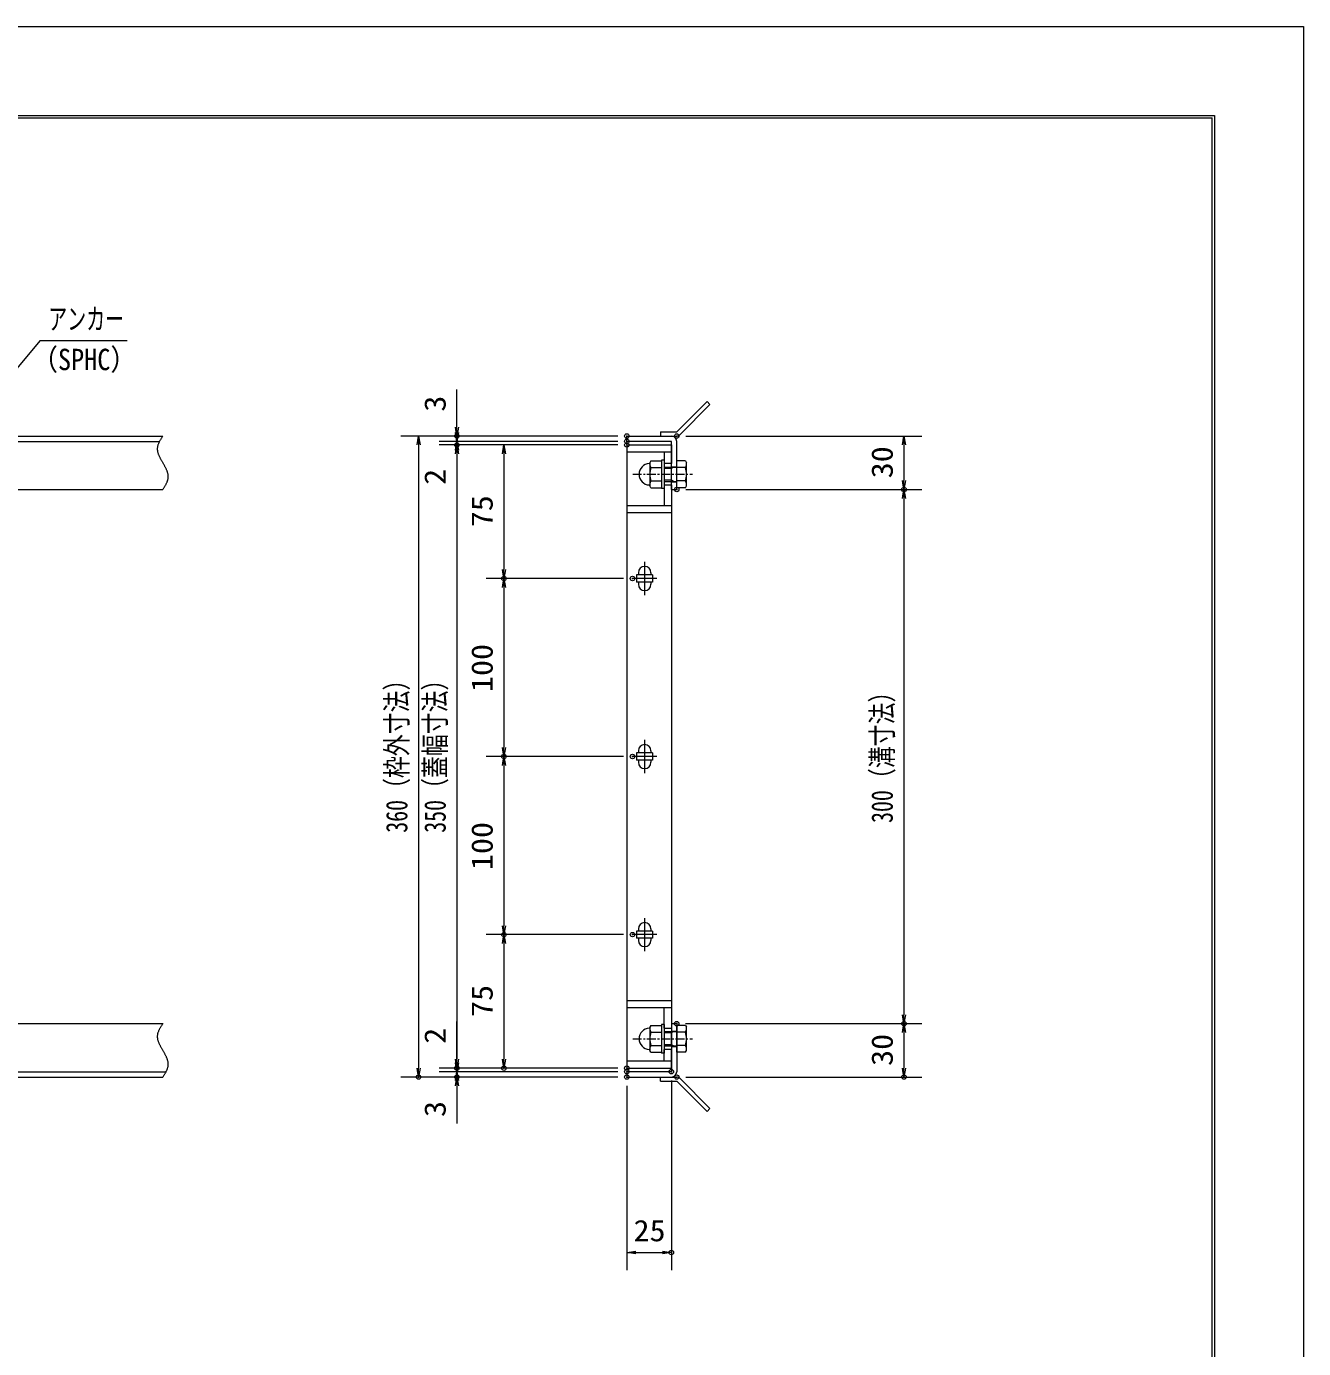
# Model space of a CAD drawing. Units: millimetres, scale not verified. Extents: x -1050 to 1050, y -742 to 742.
# Drawn here: x 333 to 1050, y 0 to 742 of the extents above; entities that cross this region are included whole.
import ezdxf
from ezdxf.enums import TextEntityAlignment as Align

# ---------------------------------------------------------------- set-up
doc = ezdxf.new("R2010")
doc.units = ezdxf.units.MM
doc.header["$LTSCALE"] = 5
doc.header["$PDMODE"] = 32
doc.header["$PDSIZE"] = 2.5
doc.linetypes.add('CHAIN1', pattern=[8, 5, -1, 1, -1])
doc.linetypes.add('DOUBLE_CHAIN1', pattern=[8.8, 5, -1, 0.6, -0.6, 0.6, -1])
for name, color, linetype, lineweight in [('0-0_7-図\u3000枠', 4, 'Continuous', 9), ('0-1_寸法注釈', 2, 'Continuous', 9), ('0-2_蓋', 5, 'Continuous', 9), ('0-3_0', 2, 'Continuous', 9), ('0-4_DEFPOINTS', 134, 'Continuous', 9), ('0-6_想像線', 134, 'DOUBLE_CHAIN1', 9), ('0-7_中心線', 6, 'CHAIN1', 9), ('0-8_アンカー', 7, 'Continuous', 9), ('0-9_枠', 7, 'Continuous', 9), ('0-A_締付部品', 7, 'Continuous', 9)]:
    doc.layers.add(name, color=color, linetype=linetype, lineweight=lineweight)
doc.styles.add('ＭＳ ゴシック', font='')
doc.styles.get('ＭＳ ゴシック').set_extended_font_data('MS Gothic')

# ---------------------------------------------------------------- blocks, each defined once
blk = doc.blocks.new('_OPEN')
at = {"layer": '0-3_0'}
blk.add_line((0, 0), (-5, 0), dxfattribs=at)
blk.add_lwpolyline([(-5, 0.833), (0, 0), (-5, -0.833)], dxfattribs=at)
blk = doc.blocks.new('A$C4F066A7F')
at = {"layer": '0-8_アンカー'}
for p, q in [((0, 96.52), (45.24, 96.52)), ((0, 85.02), (0, 96.52)), ((0, 85.02), (45.24, 85.02)), ((130.26, 0), (45.24, 85.02)), ((138.39, 8.13), (53.37, 93.15)), ((138.39, 8.13), (130.26, 0))]:
    blk.add_line(p, q, dxfattribs=at)
blk.add_arc((45.24, 85.02), 11.5, 45, 90, dxfattribs=at)
blk = doc.blocks.new('A$C6EB770D1')
at = {"layer": '0-8_アンカー'}
for p, q in [((130.257, 96.52), (45.237, 11.5)), ((138.388, 88.388), (53.368, 3.368)), ((138.388, 88.388), (130.257, 96.52)), ((0, 11.5), (45.237, 11.5)), ((0, 11.5), (0, 0)), ((0, 0), (45.237, 0))]:
    blk.add_line(p, q, dxfattribs=at)
blk.add_arc((45.237, 11.5), 11.5, 270, 315, dxfattribs=at)
blk = doc.blocks.new('A$C137235B9')
at = {"layer": '0-9_枠'}
for p, q in [((108.467, 61.25), (123.467, 61.25)), ((108.467, 18.75), (123.467, 18.75))]:
    blk.add_line(p, q, dxfattribs=at)
at = {"layer": '0-A_締付部品'}
for p, q in [((50.87, 77.528), (47.967, 72.5)), ((50.87, 77.528), (80.467, 77.528)), ((80.467, 80), (80.467, 0)), ((88.467, 80), (80.467, 80)), ((88.467, 80), (88.467, 0)), ((123.467, 2.472), (123.467, 77.528)), ((148.064, 77.528), (123.467, 77.528)), ((148.064, 77.528), (150.967, 72.5)), ((47.967, 72.5), (47.967, 7.5)), ((50.87, 58.764), (80.467, 58.764)), ((88.467, 60), (123.467, 60)), ((108.467, 56.615), (88.467, 56.615)), ((114.33, 60), (108.467, 56.615)), ((108.467, 20), (108.467, 60)), ((148.064, 58.764), (123.467, 58.764)), ((150.967, 7.5), (150.967, 72.5)), ((50.87, 2.472), (47.967, 7.5)), ((50.87, 21.236), (80.467, 21.236)), ((50.87, 2.472), (80.467, 2.472)), ((88.467, 0), (80.467, 0)), ((108.467, 23.385), (88.467, 23.385)), ((88.467, 20), (123.467, 20)), ((114.33, 20), (108.467, 23.385)), ((148.064, 21.236), (123.467, 21.236)), ((148.064, 2.472), (123.467, 2.472)), ((148.064, 2.472), (150.967, 7.5))]:
    blk.add_line(p, q, dxfattribs=at)
at = {"layer": '0-A_締付部品', "color": 6, "linetype": 'CHAIN1'}
blk.add_line((0, 40), (167.946, 40), dxfattribs=at)
at = {"layer": '0-A_締付部品'}
for centre, radius, start, end in [((47.967, 40), 30, 92.7294, 267.2706), ((46.467, 71.464), 1.5, 272.7294, 0), ((64.58, 68.146), 16.613, 180, 214.38425), ((110.064, 40), 62.097, 162.41205, 197.58795), ((134.354, 68.146), 16.613, 325.61575, 0), ((88.87, 40), 62.097, 342.41205, 17.58795), ((46.467, 8.536), 1.5, 0, 87.2706), ((64.58, 11.854), 16.613, 145.61575, 180), ((134.354, 11.854), 16.613, 0, 34.38425)]:
    blk.add_arc(centre, radius, start, end, dxfattribs=at)

msp = doc.modelspace()

# ---------------------------------------------------------------- linework, layer by layer
at = {"layer": '0-0_7-図\u3000枠'}
for p in [(-973.75, 691.25), (998.75, -691.25)]:
    msp.add_line(p, (998.75, 691.25), dxfattribs=at)
msp.add_lwpolyline([(-975, 692.5), (1000, 692.5), (1000, -692.5)], dxfattribs=at)
at = {"layer": '0-1_寸法注釈'}
for p, q in [((574.681, 517.475), (574.681, 538.588)), ((665.063, 512.475), (543.149, 512.475)), ((665.063, 512.475), (564.681, 512.475)), ((574.681, 514.475), (574.681, 519.475)), ((574.681, 509.475), (574.681, 512.475)), ((703.11, 512.475), (835.677, 512.475)), ((553.149, 507.475), (553.149, 157.475)), ((665.063, 509.475), (564.681, 509.475)), ((665.063, 509.475), (564.681, 509.475)), ((665.063, 507.475), (564.681, 507.475)), ((665.063, 507.475), (564.681, 507.475)), ((574.681, 509.475), (574.681, 507.475)), ((665.063, 507.475), (591.062, 507.475)), ((825.677, 507.475), (825.677, 487.475)), ((574.681, 504.475), (574.681, 499.475)), ((574.681, 502.475), (574.681, 481.362)), ((574.681, 502.475), (574.681, 162.475)), ((601.062, 502.475), (601.062, 437.475)), ((703.11, 482.475), (835.677, 482.475)), ((703.11, 482.475), (835.677, 482.475)), ((825.677, 477.475), (825.677, 187.475)), ((668.253, 432.475), (591.062, 432.475)), ((668.253, 432.475), (591.062, 432.475)), ((601.062, 427.475), (601.062, 337.475)), ((668.253, 332.475), (591.062, 332.475)), ((668.253, 332.475), (591.062, 332.475)), ((601.062, 327.475), (601.062, 237.475)), ((668.253, 232.475), (591.062, 232.475)), ((668.253, 232.475), (591.062, 232.475)), ((601.062, 227.475), (601.062, 162.475)), ((574.681, 162.475), (574.681, 183.588)), ((703.063, 182.475), (835.677, 182.475)), ((703.063, 182.475), (835.677, 182.475)), ((825.677, 177.475), (825.677, 157.475)), ((574.681, 160.475), (574.681, 165.475)), ((665.063, 157.475), (564.681, 157.475)), ((665.063, 157.475), (564.681, 157.475)), ((574.681, 155.475), (574.681, 157.475)), ((665.063, 157.475), (591.062, 157.475)), ((665.063, 152.475), (543.149, 152.475)), ((665.063, 155.475), (564.681, 155.475)), ((665.063, 155.475), (564.681, 155.475)), ((665.063, 152.475), (564.681, 152.475)), ((574.681, 155.475), (574.681, 152.475)), ((574.681, 150.475), (574.681, 145.475)), ((695.063, 150.475), (695.063, 43.953)), ((703.11, 152.475), (835.677, 152.475)), ((574.681, 147.475), (574.681, 126.362)), ((670.063, 147.475), (670.063, 43.953)), ((675.063, 53.953), (690.063, 53.953))]:
    msp.add_line(p, q, dxfattribs=at)
msp.add_lwpolyline([(389.478, 565.968), (340.425, 565.968), (312.702, 532.538)], dxfattribs=at)
at = {"layer": '0-2_蓋'}
for p, q in [((670.063, 507.475), (670.063, 157.475)), ((670.063, 507.475), (695.063, 507.475)), ((695.063, 507.475), (695.063, 496.978)), ((695.063, 503.475), (670.063, 503.475)), ((691.063, 503.475), (691.063, 496.978)), ((695.063, 496.978), (691.063, 496.978)), ((691.063, 484.978), (695.063, 484.978)), ((691.063, 484.978), (691.063, 473.475)), ((695.063, 484.978), (695.063, 179.972)), ((670.063, 473.475), (695.063, 473.475)), ((670.063, 469.475), (695.063, 469.475)), ((675.563, 434.475), (675.563, 430.475)), ((684.563, 434.475), (675.563, 434.475)), ((676.563, 435.725), (676.563, 434.475)), ((683.563, 435.725), (683.563, 434.475)), ((684.563, 434.475), (684.563, 430.475)), ((684.563, 430.475), (675.563, 430.475)), ((676.563, 430.475), (676.563, 429.225)), ((683.563, 430.475), (683.563, 429.225)), ((684.563, 334.475), (675.563, 334.475)), ((675.563, 334.475), (675.563, 330.475)), ((676.563, 335.725), (676.563, 334.475)), ((683.563, 335.725), (683.563, 334.475)), ((684.563, 334.475), (684.563, 330.475)), ((684.563, 330.475), (675.563, 330.475)), ((676.563, 330.475), (676.563, 329.225)), ((683.563, 330.475), (683.563, 329.225)), ((684.563, 234.475), (675.563, 234.475)), ((675.563, 234.475), (675.563, 230.475)), ((684.563, 230.475), (675.563, 230.475)), ((676.563, 235.725), (676.563, 234.475)), ((676.563, 230.475), (676.563, 229.225)), ((683.563, 235.725), (683.563, 234.475)), ((683.563, 230.475), (683.563, 229.225)), ((684.563, 234.475), (684.563, 230.475)), ((670.063, 195.475), (695.063, 195.475)), ((670.063, 191.475), (695.063, 191.475)), ((691.063, 179.972), (691.063, 191.475)), ((691.063, 179.972), (695.063, 179.972)), ((695.063, 167.972), (691.063, 167.972)), ((691.063, 161.475), (691.063, 167.972)), ((695.063, 157.475), (695.063, 167.972)), ((695.063, 161.475), (670.063, 161.475)), ((670.063, 157.475), (695.063, 157.475))]:
    msp.add_line(p, q, dxfattribs=at)
for centre, start, end in [((680.063, 435.725), 0, 180), ((680.063, 429.225), 180, 0), ((680.063, 335.725), 0, 180), ((680.063, 329.225), 180, 0), ((680.063, 235.725), 0, 180), ((680.063, 229.225), 180, 0)]:
    msp.add_arc(centre, 3.5, start, end, dxfattribs=at)
at = {"layer": '0-2_蓋', "color": 7}
for p in [(670.063, 507.475), (670.063, 157.475)]:
    msp.add_point(p, dxfattribs=at)
at = {"layer": '0-4_DEFPOINTS'}
msp.add_lwpolyline([(-1050, -742.5), (-1050, 742.5), (1050, 742.5), (1050, -742.5)], close=True, dxfattribs=at)
for p in [(574.681, 512.475), (670.063, 512.475), (670.063, 512.475), (698.11, 512.475), (574.681, 507.475), (670.063, 509.475), (670.063, 507.475), (670.063, 507.475), (698.11, 482.475), (825.677, 482.475), (601.062, 432.475), (673.253, 432.475), (601.062, 332.475), (673.253, 332.475), (601.062, 232.475), (673.253, 232.475), (698.063, 182.475), (825.677, 182.475), (574.681, 157.475), (574.681, 157.475), (601.062, 157.475), (670.063, 157.475), (670.063, 157.475), (670.063, 155.475), (695.063, 155.475), (553.149, 152.475), (574.681, 152.475), (670.063, 152.475), (698.11, 152.475), (825.677, 152.475), (695.063, 53.953)]:
    msp.add_point(p, dxfattribs=at)
at = {"layer": '0-6_想像線'}
for points in [[(409.55, 512.475), (409.359, 512.182), (409.169, 511.888), (408.98, 511.595), (408.792, 511.301), (408.608, 511.007), (408.427, 510.714), (408.249, 510.42), (408.076, 510.126), (407.909, 509.831), (407.747, 509.537), (407.592, 509.242), (407.443, 508.947), (407.303, 508.652), (407.171, 508.357), (407.048, 508.061), (406.935, 507.765), (406.832, 507.468), (406.741, 507.172), (406.661, 506.874), (406.593, 506.577), (406.538, 506.279), (406.497, 505.98), (406.47, 505.681), (406.458, 505.381), (406.46, 505.081), (406.476, 504.781), (406.505, 504.48), (406.547, 504.178), (406.601, 503.876), (406.666, 503.574), (406.743, 503.272), (406.829, 502.969), (406.926, 502.665), (407.032, 502.362), (407.147, 502.058), (407.27, 501.753), (407.401, 501.449), (407.538, 501.144), (407.683, 500.839)], [(407.683, 500.839), (407.833, 500.534), (407.989, 500.229), (408.15, 499.923), (408.316, 499.617), (408.485, 499.312), (408.657, 499.006), (408.833, 498.7), (409.01, 498.394), (409.189, 498.087), (409.369, 497.781), (409.55, 497.475), (409.55, 497.475)], [(411.417, 494.111), (411.267, 494.416), (411.111, 494.721), (410.95, 495.027), (410.784, 495.333), (410.615, 495.638), (410.443, 495.944), (410.267, 496.25), (410.09, 496.556), (409.911, 496.863), (409.731, 497.169), (409.55, 497.475)], [(409.55, 482.475), (409.741, 482.768), (409.931, 483.062), (410.12, 483.355), (410.308, 483.649), (410.492, 483.943), (410.673, 484.236), (410.851, 484.53), (411.024, 484.824), (411.191, 485.119), (411.353, 485.413), (411.508, 485.708), (411.657, 486.003), (411.797, 486.298), (411.929, 486.593), (412.052, 486.889), (412.165, 487.185), (412.268, 487.481), (412.359, 487.778), (412.439, 488.076), (412.507, 488.373), (412.562, 488.671), (412.603, 488.97), (412.63, 489.269), (412.642, 489.569), (412.64, 489.869), (412.624, 490.169), (412.595, 490.47), (412.553, 490.772), (412.499, 491.074), (412.434, 491.376), (412.357, 491.678), (412.271, 491.981), (412.174, 492.285), (412.068, 492.588), (411.953, 492.892), (411.83, 493.197), (411.699, 493.501), (411.562, 493.806), (411.417, 494.111)], [(409.55, 182.475), (409.359, 182.182), (409.169, 181.888), (408.98, 181.595), (408.792, 181.301), (408.608, 181.007), (408.427, 180.714), (408.249, 180.42), (408.076, 180.126), (407.909, 179.831), (407.747, 179.537), (407.592, 179.242), (407.443, 178.947), (407.303, 178.652), (407.171, 178.357), (407.048, 178.061), (406.935, 177.765), (406.832, 177.468), (406.741, 177.172), (406.661, 176.874), (406.593, 176.577), (406.538, 176.279), (406.497, 175.98), (406.47, 175.681), (406.458, 175.381), (406.46, 175.081), (406.476, 174.781), (406.505, 174.48), (406.547, 174.178), (406.601, 173.876), (406.666, 173.574), (406.743, 173.272), (406.829, 172.969), (406.926, 172.665), (407.032, 172.362), (407.147, 172.058), (407.27, 171.753), (407.401, 171.449), (407.538, 171.144), (407.683, 170.839)], [(407.683, 170.839), (407.833, 170.534), (407.989, 170.229), (408.15, 169.923), (408.316, 169.617), (408.485, 169.312), (408.657, 169.006), (408.833, 168.7), (409.01, 168.394), (409.189, 168.087), (409.369, 167.781), (409.55, 167.475)], [(411.417, 164.111), (411.267, 164.416), (411.111, 164.721), (410.95, 165.027), (410.784, 165.333), (410.615, 165.638), (410.443, 165.944), (410.267, 166.25), (410.09, 166.556), (409.911, 166.863), (409.731, 167.169), (409.55, 167.475)], [(409.55, 152.475), (409.741, 152.768), (409.931, 153.062), (410.12, 153.355), (410.308, 153.649), (410.492, 153.943), (410.673, 154.236), (410.851, 154.53), (411.024, 154.824), (411.191, 155.119), (411.353, 155.413), (411.508, 155.708), (411.657, 156.003), (411.797, 156.298), (411.929, 156.593), (412.052, 156.889), (412.165, 157.185), (412.268, 157.481), (412.359, 157.778), (412.439, 158.076), (412.507, 158.373), (412.562, 158.671), (412.603, 158.97), (412.63, 159.269), (412.642, 159.569), (412.64, 159.869), (412.624, 160.169), (412.595, 160.47), (412.553, 160.772), (412.499, 161.074), (412.434, 161.376), (412.357, 161.678), (412.271, 161.981), (412.174, 162.285), (412.068, 162.588), (411.953, 162.892), (411.83, 163.197), (411.699, 163.501), (411.562, 163.806), (411.417, 164.111)]]:
    msp.add_lwpolyline(points, dxfattribs=at)
at = {"layer": '0-7_中心線'}
for p, q in [((680.063, 441.775), (680.063, 423.175)), ((686.872, 432.475), (673.253, 432.475)), ((680.063, 341.775), (680.063, 323.175)), ((686.872, 332.475), (673.253, 332.475)), ((680.063, 241.775), (680.063, 223.175)), ((686.872, 232.475), (673.253, 232.475))]:
    msp.add_line(p, q, dxfattribs=at)
at = {"layer": '0-9_枠'}
for p, q in [((-795.45, 512.475), (409.55, 512.475)), ((670.063, 512.475), (695.063, 512.475)), ((670.063, 509.475), (670.063, 512.475)), ((-792.45, 509.475), (407.714, 509.475)), ((695.063, 509.475), (670.063, 509.475)), ((695.063, 482.475), (695.063, 509.475)), ((698.063, 482.475), (698.063, 509.475)), ((204.55, 482.475), (409.55, 482.475)), ((695.063, 482.475), (698.063, 482.475)), ((204.55, 182.475), (409.55, 182.475)), ((695.063, 182.475), (695.063, 155.475)), ((695.063, 182.475), (698.063, 182.475)), ((698.063, 182.475), (698.063, 155.475)), ((-795.45, 152.475), (409.55, 152.475)), ((-792.45, 155.475), (411.386, 155.475)), ((695.063, 155.475), (670.063, 155.475)), ((670.063, 155.475), (670.063, 152.475)), ((670.063, 152.475), (695.063, 152.475))]:
    msp.add_line(p, q, dxfattribs=at)
for centre, start, end in [((695.063, 509.475), 0, 90), ((695.063, 155.475), 270, 0)]:
    msp.add_arc(centre, 3, start, end, dxfattribs=at)

# ---------------------------------------------------------------- block references
at = {"layer": '0-1_寸法注釈'}
for p, rotation in [((553.149, 512.475), 90), ((574.681, 512.475), 270), ((574.681, 509.475), 270), ((825.677, 512.475), 90), ((574.681, 509.475), 90), ((574.681, 507.475), 90), ((574.681, 507.475), 90), ((601.062, 507.475), 90), ((825.677, 482.475), 270), ((825.677, 482.475), 90), ((601.062, 432.475), 270), ((601.062, 432.475), 90), ((601.062, 332.475), 270), ((601.062, 332.475), 90), ((601.062, 232.475), 270), ((601.062, 232.475), 90), ((825.677, 182.475), 270), ((825.677, 182.475), 90), ((553.149, 152.475), 270), ((574.681, 157.475), 270), ((574.681, 157.475), 270), ((574.681, 155.475), 270), ((601.062, 157.475), 270), ((825.677, 152.475), 270), ((574.681, 155.475), 90), ((574.681, 152.475), 90), ((670.063, 53.953), 180)]:
    msp.add_blockref('_OPEN', p, dxfattribs=dict(at, rotation=rotation))
msp.add_blockref('_OPEN', (695.063, 53.953), dxfattribs=at)
at = {"layer": '0-8_アンカー', "xscale": 0.2, "yscale": 0.2}
for name, p in [('A$C6EB770D1', (689.063, 512.475)), ('A$C4F066A7F', (689.063, 133.171))]:
    msp.add_blockref(name, p, dxfattribs=at)
at = {"layer": '0-A_締付部品', "xscale": 0.2, "yscale": 0.2}
for p in [(673.369, 482.975), (673.369, 165.975)]:
    msp.add_blockref('A$C137235B9', p, dxfattribs=at)

# ---------------------------------------------------------------- texts
at = {"layer": '0-1_寸法注釈', "color": 7, "style": 'ＭＳ ゴシック'}
for s, width, p in [('アンカー', 0.65, (345.202, 568.655)), ('（SPHC）', 0.9, (335.929, 545.865)), ('25', 1.1, (673.829, 56.64))]:
    msp.add_text(s, height=12.02, dxfattribs=dict(at, width=width)).set_placement(p, align=Align.BOTTOM_LEFT)
for s, height, width, p in [('3', 12.02, 1.1, (571.994, 526.165)), ('30', 12.02, 1.1, (822.99, 488.742)), ('2', 12.02, 1.1, (571.994, 485.052)), ('75', 12.02, 1.1, (598.375, 461.242)), ('100', 12.02, 1.1, (598.375, 368.72)), ('360（枠外寸法）', 12.02, 0.75, (550.462, 289.682)), ('350（蓋幅寸法）', 12.02, 0.75, (571.994, 289.682)), ('300（溝寸法）', 12.03, 0.75, (822.99, 295.184)), ('100', 12.02, 1.1, (598.375, 268.72)), ('75', 12.02, 1.1, (598.375, 186.242)), ('2', 12.02, 1.1, (571.994, 171.165)), ('30', 12.02, 1.1, (822.99, 158.742)), ('3', 12.02, 1.1, (571.994, 130.052))]:
    msp.add_text(s, height=height, rotation=90, dxfattribs=dict(at, width=width)).set_placement(p, align=Align.BOTTOM_LEFT)

doc.saveas('drawing.dxf')
